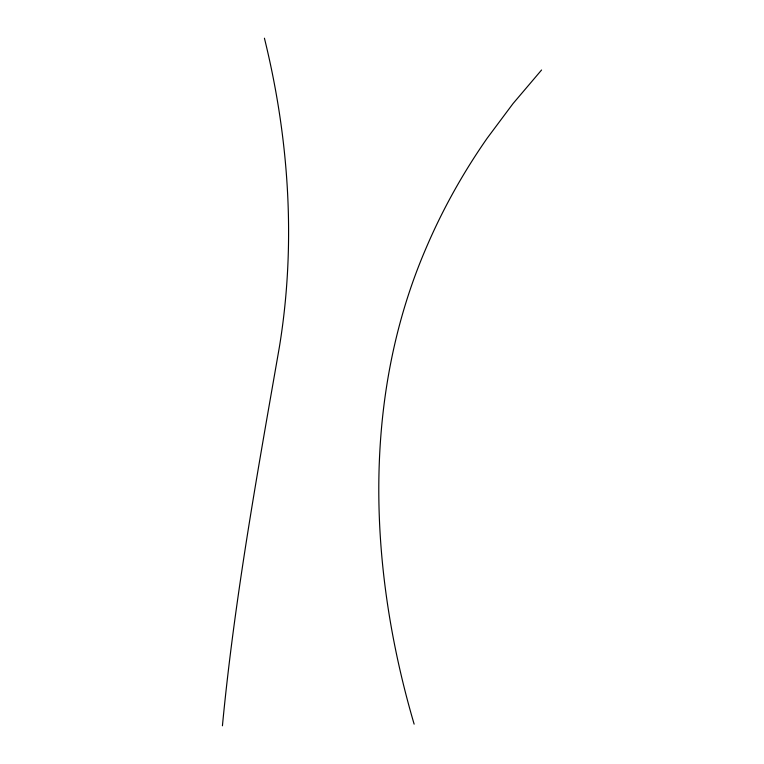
<?xml version="1.0" encoding="UTF-8"?>
<svg xmlns="http://www.w3.org/2000/svg" width="764" height="764" viewBox="0 0 764 764"><rect width="100%" height="100%" fill="white"/><g stroke="black" fill="none" stroke-linecap="round" stroke-linejoin="round"><path stroke-width="1.15" d="M222.429 725.8C234.567 598.47 257.487 472.629 279.433 346.751C296.193 244.232 289.222 138.828 264.42 38.2M541.571 70.001L513.016 103.608L487.203 138.188A677.821 581.614 -14.5 0 0 426.236 247.746C361.286 397.996 368.754 569.6 414.136 724.148"/></g></svg>
